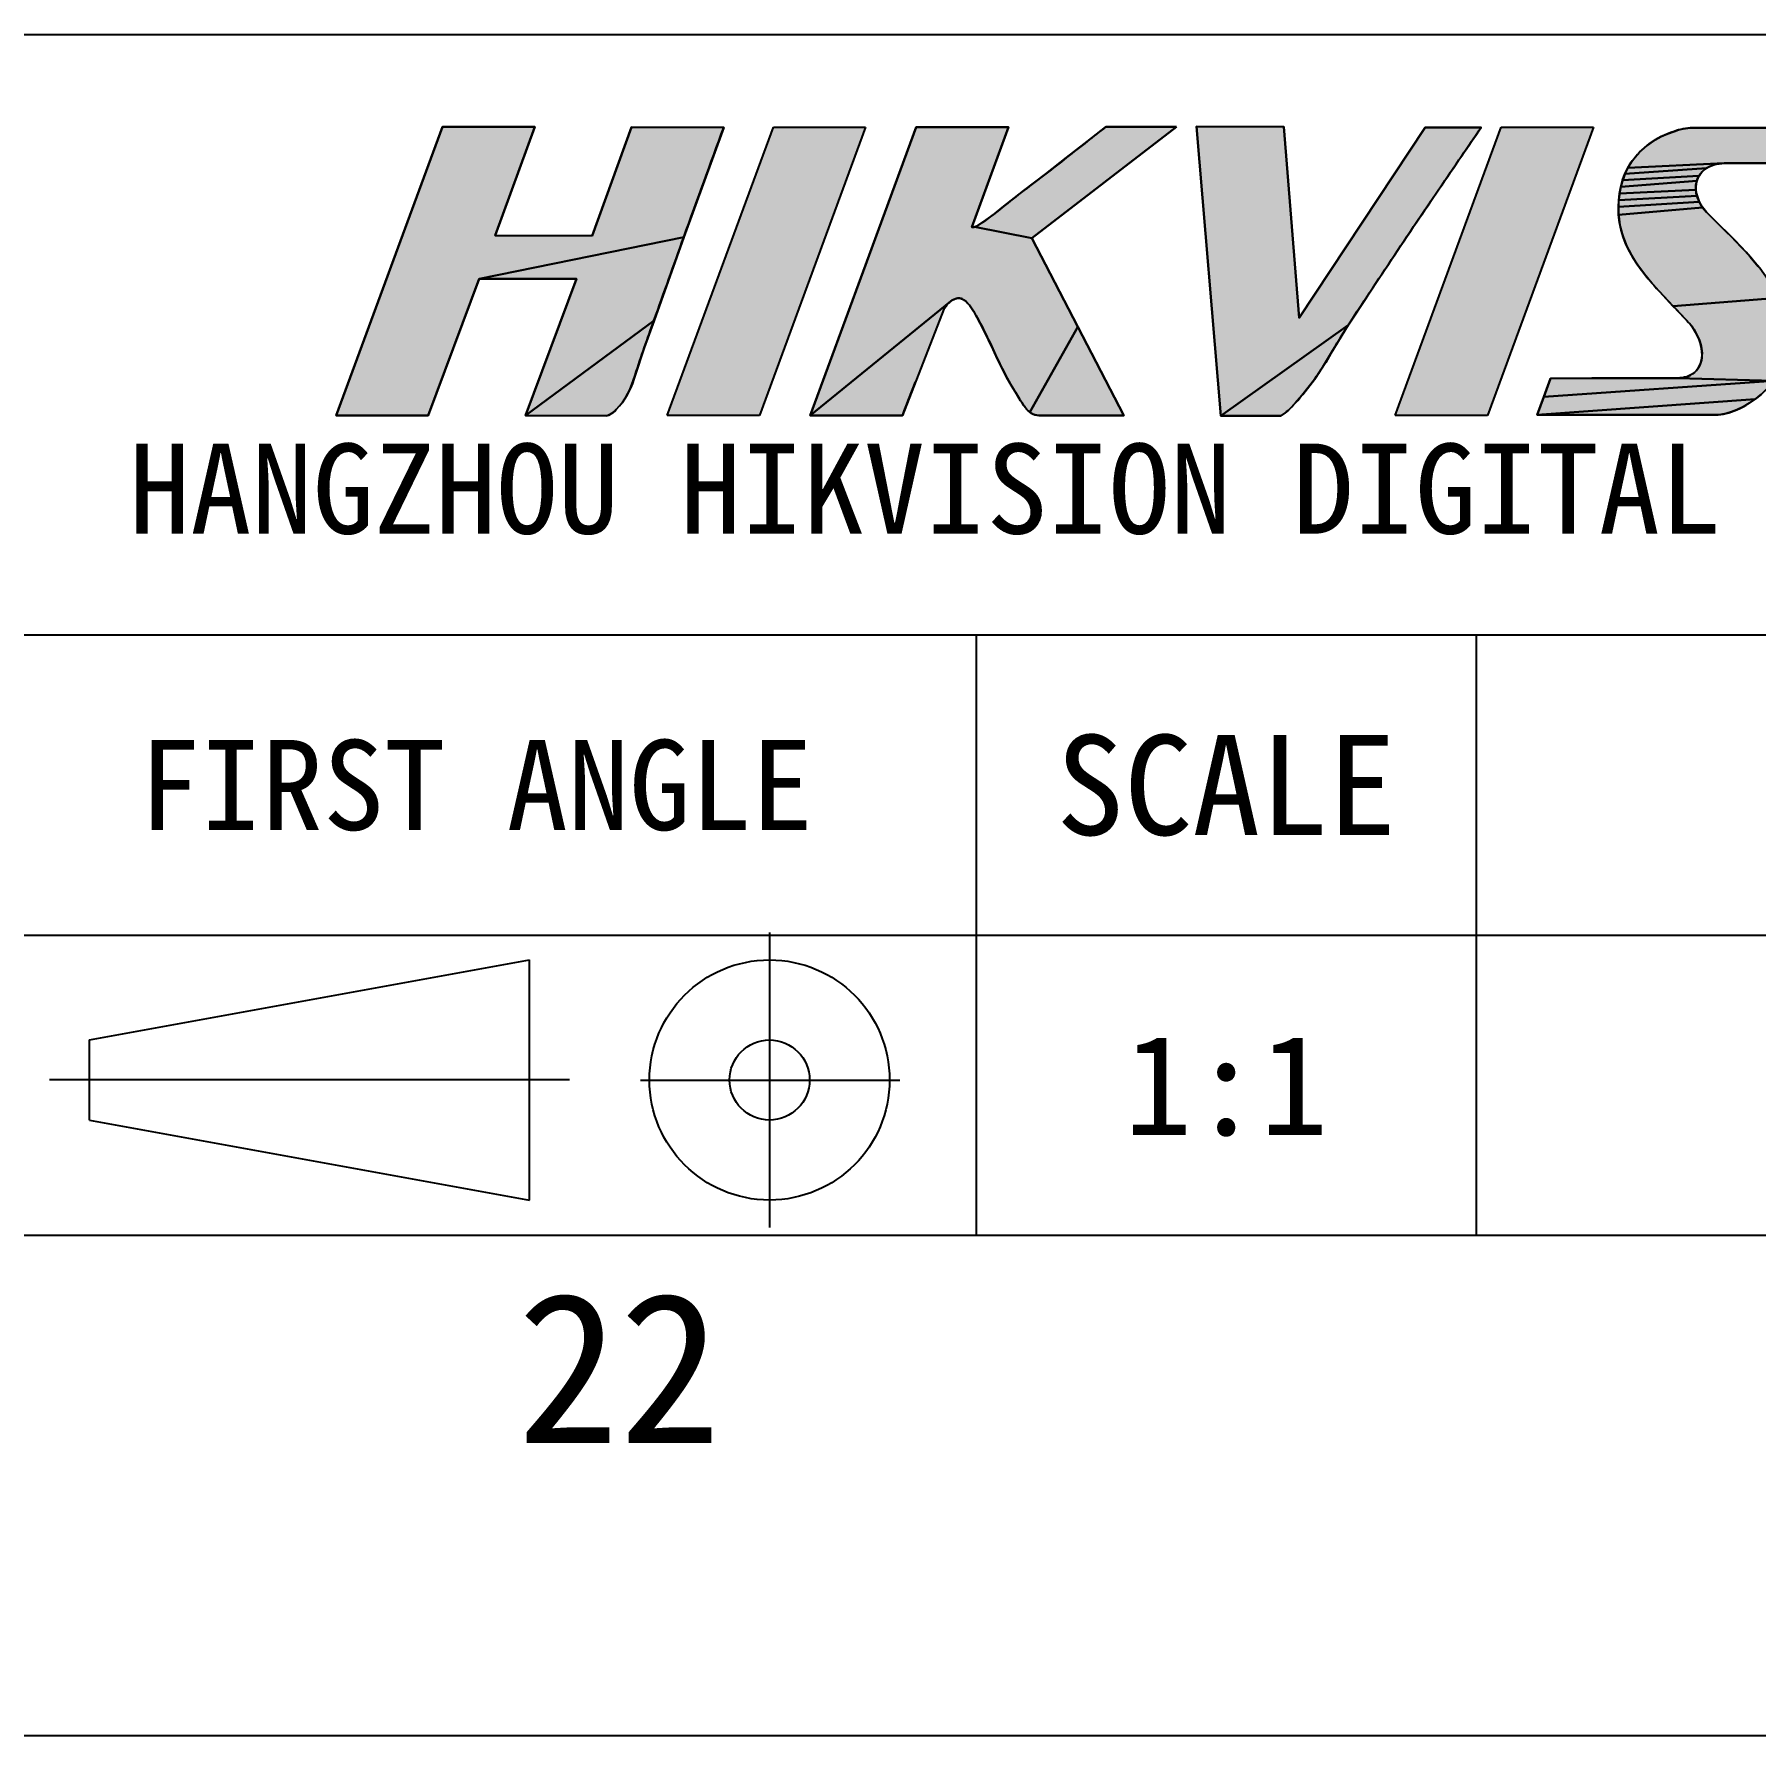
# Model space of a CAD drawing. Header units: millimetres. Extents: x 0 to 1189, y 0 to 841.
# Drawn here: x 1120.17 to 1154.59, y 0 to 34 of the extents above; entities that cross this region are included whole.
import ezdxf
from ezdxf.enums import TextEntityAlignment as Align

# ---------------------------------------------------------------- set-up
doc = ezdxf.new("R2010")
doc.units = ezdxf.units.MM
doc.header["$LTSCALE"] = 65.395
doc.linetypes.add('CENTER', pattern=[0.6, 0.375, -0.075, 0.075, -0.075])
doc.linetypes.add('PHANTOM', pattern=[0.8, 0.45, -0.05, 0.1, -0.05, 0.1, -0.05])
doc.layers.get('0').update_dxf_attribs({"linetype": 'CONTINUOUS'})
doc.layers.add('50_ALL_DETAILS', color=7, linetype='CONTINUOUS')
doc.layers.add('DEFAULT_1', color=7, linetype='CENTER')
doc.styles.get("Standard").update_dxf_attribs({"font": 'simfang.ttf'})
doc.styles.add('TEXTSTYLE_4', font='simfang.ttf')

# ---------------------------------------------------------------- blocks, each defined once
blk = doc.blocks.new('LOGO_BL0', base_point=(1148.77, 29.269))
for color, points in [(1, [(1131.323, 29.972), (1132.112, 32.146), (1133.954, 32.143), (1133.156, 29.949), (1129.061, 29.116), (1128.044, 26.385), (1126.202, 26.385), (1128.333, 32.152), (1130.176, 32.151), (1129.385, 29.981)]), (1, [(1138.929, 30.145), (1138.937, 30.145), (1138.946, 30.146), (1138.954, 30.147), (1138.962, 30.149), (1138.97, 30.152), (1140.117, 29.931), (1141.034, 28.158), (1140.072, 26.451), (1140.043, 26.476), (1140.016, 26.504), (1139.981, 26.546), (1139.949, 26.589), (1139.919, 26.634), (1139.89, 26.68), (1139.806, 26.818), (1139.721, 26.957), (1139.616, 27.138), (1139.519, 27.324), (1139.428, 27.513), (1139.339, 27.704), (1139.25, 27.894), (1139.14, 28.119), (1139.023, 28.341), (1138.974, 28.426), (1138.922, 28.508), (1138.864, 28.587), (1138.8, 28.66), (1138.783, 28.676), (1138.764, 28.691), (1138.743, 28.704), (1138.721, 28.714), (1138.699, 28.722), (1138.676, 28.727), (1138.655, 28.728), (1138.634, 28.727), (1138.613, 28.724), (1138.593, 28.719), (1138.573, 28.712), (1138.553, 28.703), (1138.522, 28.686), (1138.493, 28.666), (1135.682, 26.384), (1136.743, 29.265), (1137.804, 32.146), (1138.726, 32.146), (1139.649, 32.146), (1138.913, 30.147), (1138.921, 30.145)]), (1, [(1143.005, 32.152), (1141.561, 31.042), (1140.117, 29.931), (1138.97, 30.152), (1138.978, 30.154), (1138.986, 30.158), (1138.994, 30.161), (1139.007, 30.167), (1139.019, 30.173), (1139.031, 30.18), (1139.201, 30.292), (1139.364, 30.415), (1139.523, 30.543), (1139.957, 30.881), (1140.393, 31.215), (1140.808, 31.538), (1141.222, 31.862), (1141.591, 32.152), (1142.298, 32.152)]), (7, [(1146.804, 28.744), (1146.44, 28.187), (1143.896, 26.38), (1143.404, 32.162), (1145.152, 32.152), (1145.46, 28.337), (1147.976, 32.142), (1149.101, 32.142), (1148.711, 31.575), (1147.811, 30.252)]), (7, [(1153.231, 32.127), (1153.324, 32.132), (1156.532, 32.132), (1156.397, 31.779), (1156.263, 31.425), (1154.022, 31.425), (1153.96, 31.424), (1152.031, 31.333), (1152.1, 31.444), (1152.178, 31.549), (1152.266, 31.647), (1152.361, 31.736), (1152.464, 31.817), (1152.579, 31.893), (1152.7, 31.959), (1152.826, 32.016), (1152.956, 32.063), (1153.046, 32.091), (1153.138, 32.113)]), (7, [(1153.484, 31.216), (1153.453, 31.172), (1151.925, 31.085), (1151.972, 31.212), (1153.603, 31.325), (1153.56, 31.293), (1153.52, 31.257)]), (7, [(1153.657, 31.355), (1153.603, 31.325), (1151.972, 31.212), (1152.031, 31.333), (1153.96, 31.424), (1153.897, 31.419), (1153.835, 31.411), (1153.774, 31.398), (1153.714, 31.379)]), (7, [(1153.388, 30.957), (1153.39, 30.896), (1151.863, 30.821), (1151.889, 30.954), (1153.408, 31.076), (1153.394, 31.017)]), (7, [(1153.428, 31.125), (1153.408, 31.076), (1151.889, 30.954), (1151.925, 31.085), (1153.453, 31.172)]), (7, [(1153.434, 30.712), (1153.46, 30.654), (1151.842, 30.553), (1151.848, 30.687), (1153.414, 30.773)]), (7, [(1153.491, 30.597), (1153.525, 30.544), (1151.847, 30.397), (1151.842, 30.553), (1153.46, 30.654)]), (7, [(1153.399, 30.834), (1153.414, 30.773), (1151.848, 30.687), (1151.863, 30.821), (1153.39, 30.896)]), (7, [(1153.603, 30.449), (1153.779, 30.272), (1153.957, 30.096), (1154.135, 29.919), (1154.309, 29.739), (1154.478, 29.554), (1154.639, 29.364), (1154.789, 29.165), (1154.925, 28.957), (1155.045, 28.737), (1152.934, 28.572), (1152.664, 28.859), (1152.512, 29.03), (1152.366, 29.207), (1152.23, 29.391), (1152.145, 29.521), (1152.068, 29.655), (1152, 29.794), (1151.943, 29.938), (1151.898, 30.088), (1151.866, 30.241), (1151.847, 30.397), (1153.525, 30.544), (1153.563, 30.494)]), (1, [(1129.061, 29.116), (1133.156, 29.949), (1132.559, 28.282), (1129.99, 26.383), (1131.009, 29.114)]), (1, [(1138.355, 28.507), (1137.527, 26.384), (1136.605, 26.384), (1135.682, 26.384), (1138.493, 28.666), (1138.466, 28.644), (1138.44, 28.619), (1138.417, 28.593), (1138.394, 28.565), (1138.374, 28.536)]), (7, [(1155.112, 28.59), (1155.168, 28.439), (1155.211, 28.285), (1155.238, 28.127), (1155.247, 27.969), (1155.239, 27.829), (1155.218, 27.69), (1155.184, 27.552), (1155.138, 27.419), (1155.08, 27.29), (1155.017, 27.18), (1154.945, 27.075), (1153.029, 27.133), (1153.08, 27.135), (1153.132, 27.142), (1153.184, 27.153), (1153.234, 27.168), (1153.282, 27.189), (1153.326, 27.215), (1153.367, 27.246), (1153.404, 27.284), (1153.435, 27.327), (1153.462, 27.375), (1153.482, 27.425), (1153.498, 27.477), (1153.508, 27.531), (1153.514, 27.594), (1153.513, 27.658), (1153.506, 27.721), (1153.493, 27.784), (1153.476, 27.845), (1153.455, 27.905), (1153.417, 27.99), (1153.373, 28.07), (1153.323, 28.147), (1153.267, 28.22), (1153.206, 28.288), (1152.934, 28.572), (1155.045, 28.737)]), (1, [(1131.639, 26.385), (1131.601, 26.375), (1129.99, 26.383), (1132.559, 28.282), (1132.365, 27.739), (1132.183, 27.192), (1132.156, 27.109), (1132.126, 27.026), (1132.093, 26.945), (1132.056, 26.864), (1132.015, 26.786), (1131.97, 26.711), (1131.92, 26.638), (1131.865, 26.568), (1131.804, 26.502), (1131.774, 26.473), (1131.743, 26.446), (1131.71, 26.422), (1131.676, 26.401)]), (1, [(1140.072, 26.451), (1141.034, 28.158), (1141.952, 26.384), (1140.292, 26.384), (1140.252, 26.385), (1140.213, 26.39), (1140.174, 26.398), (1140.137, 26.411), (1140.103, 26.429)]), (7, [(1145.17, 26.433), (1145.091, 26.38), (1143.896, 26.38), (1146.44, 28.187), (1146.093, 27.62), (1145.989, 27.446), (1145.879, 27.274), (1145.763, 27.106), (1145.642, 26.943), (1145.513, 26.784), (1145.378, 26.63), (1145.312, 26.56), (1145.243, 26.493)]), (7, [(1154.687, 26.797), (1154.576, 26.709), (1150.217, 26.395), (1150.351, 26.759), (1154.945, 27.075), (1154.866, 26.976), (1154.779, 26.884)]), (7, [(1152.371, 27.131), (1153.029, 27.133), (1154.945, 27.075), (1150.351, 26.759), (1150.486, 27.122)]), (7, [(1153.891, 26.403), (1153.783, 26.395), (1150.217, 26.395), (1154.576, 26.709), (1154.459, 26.629), (1154.336, 26.558), (1154.208, 26.497), (1154.105, 26.456), (1153.999, 26.424)])]:
    blk.add_hatch(color=color).paths.add_polyline_path(points)
at = {"color": 1}
for p, q in [((1128.333, 32.152), (1126.202, 26.385)), ((1130.176, 32.151), (1128.333, 32.152)), ((1129.385, 29.981), (1130.176, 32.151)), ((1132.112, 32.146), (1131.323, 29.972)), ((1133.954, 32.143), (1132.112, 32.146)), ((1132.823, 26.384), (1134.945, 32.146)), ((1136.79, 32.146), (1134.668, 26.384)), ((1134.945, 32.146), (1136.79, 32.146)), ((1137.804, 32.146), (1136.743, 29.265)), ((1138.726, 32.146), (1137.804, 32.146)), ((1139.649, 32.146), (1138.726, 32.146)), ((1138.913, 30.147), (1139.649, 32.146)), ((1141.561, 31.042), (1143.005, 32.152)), ((1142.298, 32.152), (1141.591, 32.152)), ((1143.005, 32.152), (1142.298, 32.152)), ((1140.117, 29.931), (1141.561, 31.042)), ((1131.323, 29.972), (1129.385, 29.981)), ((1141.034, 28.158), (1140.117, 29.931)), ((1136.743, 29.265), (1135.682, 26.384)), ((1128.044, 26.385), (1129.061, 29.116)), ((1129.061, 29.116), (1131.009, 29.114)), ((1131.009, 29.114), (1129.99, 26.383)), ((1141.952, 26.384), (1141.034, 28.158)), ((1137.656, 26.716), (1137.789, 27.056)), ((1137.562, 26.475), (1137.603, 26.58)), ((1137.603, 26.58), (1137.656, 26.716)), ((1126.202, 26.385), (1128.044, 26.385)), ((1129.99, 26.383), (1131.601, 26.375)), ((1134.668, 26.384), (1132.823, 26.384)), ((1135.682, 26.384), (1136.605, 26.384)), ((1136.605, 26.384), (1137.527, 26.384)), ((1137.532, 26.398), (1137.547, 26.437)), ((1137.547, 26.437), (1137.562, 26.475)), ((1140.292, 26.384), (1141.952, 26.384))]:
    blk.add_line(p, q, dxfattribs=at)
at = {"color": 7}
for p, q in [((1143.404, 32.162), (1143.896, 26.38)), ((1145.152, 32.152), (1143.404, 32.162)), ((1145.46, 28.337), (1145.152, 32.152)), ((1147.976, 32.142), (1145.46, 28.337)), ((1147.379, 26.384), (1149.5, 32.146)), ((1149.101, 32.142), (1147.976, 32.142)), ((1151.346, 32.146), (1149.223, 26.384)), ((1149.5, 32.146), (1151.346, 32.146)), ((1156.532, 32.132), (1153.324, 32.132)), ((1154.022, 31.425), (1156.263, 31.425)), ((1138.355, 28.507), (1137.527, 26.384)), ((1150.486, 27.122), (1150.351, 26.759)), ((1150.351, 26.759), (1150.217, 26.395)), ((1143.896, 26.38), (1145.091, 26.38)), ((1149.223, 26.384), (1147.379, 26.384)), ((1150.217, 26.395), (1153.783, 26.395))]:
    blk.add_line(p, q, dxfattribs=at)
at = {"color": 1}
for points in [[(1131.323, 29.972), (1132.112, 32.146), (1133.954, 32.143), (1133.156, 29.949), (1129.061, 29.116), (1128.044, 26.385), (1126.202, 26.385), (1128.333, 32.152), (1130.176, 32.151), (1129.385, 29.981), (1131.323, 29.972)], [(1138.929, 30.145), (1138.937, 30.145), (1138.946, 30.146), (1138.954, 30.147), (1138.962, 30.149), (1138.97, 30.152), (1140.117, 29.931), (1141.034, 28.158), (1140.072, 26.451), (1140.043, 26.476), (1140.016, 26.504), (1139.981, 26.546), (1139.949, 26.589), (1139.919, 26.634), (1139.89, 26.68), (1139.806, 26.818), (1139.721, 26.957), (1139.616, 27.138), (1139.519, 27.324), (1139.428, 27.513), (1139.339, 27.704), (1139.25, 27.894), (1139.14, 28.119), (1139.023, 28.341), (1138.974, 28.426), (1138.922, 28.508), (1138.864, 28.587), (1138.8, 28.66), (1138.783, 28.676), (1138.764, 28.691), (1138.743, 28.704), (1138.721, 28.714), (1138.699, 28.722), (1138.676, 28.727), (1138.655, 28.728), (1138.634, 28.727), (1138.613, 28.724), (1138.593, 28.719), (1138.573, 28.712), (1138.553, 28.703), (1138.522, 28.686), (1138.493, 28.666), (1135.682, 26.384), (1136.743, 29.265), (1137.804, 32.146), (1138.726, 32.146), (1139.649, 32.146), (1138.913, 30.147), (1138.921, 30.145), (1138.929, 30.145)], [(1143.005, 32.152), (1141.561, 31.042), (1140.117, 29.931), (1138.97, 30.152), (1138.978, 30.154), (1138.986, 30.158), (1138.994, 30.161), (1139.007, 30.167), (1139.019, 30.173), (1139.031, 30.18), (1139.201, 30.292), (1139.364, 30.415), (1139.523, 30.543), (1139.957, 30.881), (1140.393, 31.215), (1140.808, 31.538), (1141.222, 31.862), (1141.591, 32.152), (1142.298, 32.152), (1143.005, 32.152)], [(1129.061, 29.116), (1133.156, 29.949), (1132.559, 28.282), (1129.99, 26.383), (1131.009, 29.114), (1129.061, 29.116)], [(1138.355, 28.507), (1137.527, 26.384), (1136.605, 26.384), (1135.682, 26.384), (1138.493, 28.666), (1138.466, 28.644), (1138.44, 28.619), (1138.417, 28.593), (1138.394, 28.565), (1138.374, 28.536), (1138.355, 28.507)], [(1131.639, 26.385), (1131.601, 26.375), (1129.99, 26.383), (1132.559, 28.282), (1132.365, 27.739), (1132.183, 27.192), (1132.156, 27.109), (1132.126, 27.026), (1132.093, 26.945), (1132.056, 26.864), (1132.015, 26.786), (1131.97, 26.711), (1131.92, 26.638), (1131.865, 26.568), (1131.804, 26.502), (1131.774, 26.473), (1131.743, 26.446), (1131.71, 26.422), (1131.676, 26.401), (1131.639, 26.385)], [(1140.072, 26.451), (1141.034, 28.158), (1141.952, 26.384), (1140.292, 26.384), (1140.252, 26.385), (1140.213, 26.39), (1140.174, 26.398), (1140.137, 26.411), (1140.103, 26.429), (1140.072, 26.451)]]:
    blk.add_lwpolyline(points, dxfattribs=at)
at = {"color": 7}
for points in [[(1146.804, 28.744), (1146.44, 28.187), (1143.896, 26.38), (1143.404, 32.162), (1145.152, 32.152), (1145.46, 28.337), (1147.976, 32.142), (1149.101, 32.142), (1148.711, 31.575), (1147.811, 30.252), (1146.804, 28.744)], [(1153.231, 32.127), (1153.324, 32.132), (1156.532, 32.132), (1156.397, 31.779), (1156.263, 31.425), (1154.022, 31.425), (1153.96, 31.424), (1152.031, 31.333), (1152.1, 31.444), (1152.178, 31.549), (1152.266, 31.647), (1152.361, 31.736), (1152.464, 31.817), (1152.579, 31.893), (1152.7, 31.959), (1152.826, 32.016), (1152.956, 32.063), (1153.046, 32.091), (1153.138, 32.113), (1153.231, 32.127)], [(1153.484, 31.216), (1153.453, 31.172), (1151.925, 31.085), (1151.972, 31.212), (1153.603, 31.325), (1153.56, 31.293), (1153.52, 31.257), (1153.484, 31.216)], [(1153.657, 31.355), (1153.603, 31.325), (1151.972, 31.212), (1152.031, 31.333), (1153.96, 31.424), (1153.897, 31.419), (1153.835, 31.411), (1153.774, 31.398), (1153.714, 31.379), (1153.657, 31.355)], [(1153.388, 30.957), (1153.39, 30.896), (1151.863, 30.821), (1151.889, 30.954), (1153.408, 31.076), (1153.394, 31.017), (1153.388, 30.957)], [(1153.428, 31.125), (1153.408, 31.076), (1151.889, 30.954), (1151.925, 31.085), (1153.453, 31.172), (1153.428, 31.125)], [(1153.434, 30.712), (1153.46, 30.654), (1151.842, 30.553), (1151.848, 30.687), (1153.414, 30.773), (1153.434, 30.712)], [(1153.491, 30.597), (1153.525, 30.544), (1151.847, 30.397), (1151.842, 30.553), (1153.46, 30.654), (1153.491, 30.597)], [(1153.399, 30.834), (1153.414, 30.773), (1151.848, 30.687), (1151.863, 30.821), (1153.39, 30.896), (1153.399, 30.834)], [(1153.603, 30.449), (1153.779, 30.272), (1153.957, 30.096), (1154.135, 29.919), (1154.309, 29.739), (1154.478, 29.554), (1154.639, 29.364)], [(1155.045, 28.737), (1152.934, 28.572), (1152.664, 28.859), (1152.512, 29.03), (1152.366, 29.207), (1152.23, 29.391), (1152.145, 29.521), (1152.068, 29.655), (1152, 29.794), (1151.943, 29.938), (1151.898, 30.088), (1151.866, 30.241), (1151.847, 30.397), (1153.525, 30.544), (1153.563, 30.494), (1153.603, 30.449)], [(1154.945, 27.075), (1153.029, 27.133), (1153.08, 27.135), (1153.132, 27.142), (1153.184, 27.153), (1153.234, 27.168), (1153.282, 27.189), (1153.326, 27.215), (1153.367, 27.246), (1153.404, 27.284), (1153.435, 27.327), (1153.462, 27.375), (1153.482, 27.425), (1153.498, 27.477), (1153.508, 27.531), (1153.514, 27.594), (1153.513, 27.658), (1153.506, 27.721), (1153.493, 27.784), (1153.476, 27.845), (1153.455, 27.905), (1153.417, 27.99), (1153.373, 28.07), (1153.323, 28.147), (1153.267, 28.22), (1153.206, 28.288), (1152.934, 28.572), (1155.045, 28.737)], [(1145.17, 26.433), (1145.091, 26.38), (1143.896, 26.38), (1146.44, 28.187), (1146.093, 27.62), (1145.989, 27.446), (1145.879, 27.274), (1145.763, 27.106), (1145.642, 26.943), (1145.513, 26.784), (1145.378, 26.63), (1145.312, 26.56), (1145.243, 26.493), (1145.17, 26.433)], [(1154.687, 26.797), (1154.576, 26.709), (1150.217, 26.395), (1150.351, 26.759), (1154.945, 27.075), (1154.866, 26.976), (1154.779, 26.884), (1154.687, 26.797)], [(1152.371, 27.131), (1153.029, 27.133), (1154.945, 27.075), (1150.351, 26.759), (1150.486, 27.122), (1152.371, 27.131)], [(1153.891, 26.403), (1153.783, 26.395), (1150.217, 26.395), (1154.576, 26.709), (1154.459, 26.629), (1154.336, 26.558), (1154.208, 26.497), (1154.105, 26.456), (1153.999, 26.424), (1153.891, 26.403)]]:
    blk.add_lwpolyline(points, dxfattribs=at)
at = {"color": 1}
for points, knots in [([(1132.183, 27.192), (1132.298, 27.559), (1132.629, 28.476), (1133.217, 30.127), (1133.686, 31.412), (1133.954, 32.143)], [0, 0, 0, 0, 0.219321, 0.556058, 1, 1, 1, 1]), ([(1141.591, 32.152), (1141.468, 32.056), (1141.069, 31.743), (1140.383, 31.201), (1139.647, 30.651), (1139.207, 30.284), (1139.031, 30.18)], [0, 0, 0, 0, 0.145255, 0.470672, 0.810738, 1, 1, 1, 1]), ([(1139.031, 30.18), (1139.019, 30.173), (1138.983, 30.154), (1138.94, 30.141), (1138.913, 30.147)], [0, 0, 0, 0, 0.336814, 1, 1, 1, 1]), ([(1138.355, 28.507), (1138.404, 28.586), (1138.496, 28.696), (1138.683, 28.745), (1138.767, 28.693), (1138.8, 28.66)], [0, 0, 0, 0, 0.511805, 0.74117, 1, 1, 1, 1]), ([(1138.8, 28.66), (1138.891, 28.567), (1139.048, 28.31), (1139.332, 27.732), (1139.538, 27.255), (1139.721, 26.957)], [0, 0, 0, 0, 0.200546, 0.459098, 1, 1, 1, 1]), ([(1131.601, 26.375), (1131.679, 26.39), (1131.963, 26.619), (1132.105, 26.942), (1132.183, 27.192)], [0, 0, 0, 0, 0.233279, 1, 1, 1, 1]), ([(1139.721, 26.957), (1139.778, 26.865), (1139.871, 26.71), (1139.994, 26.515), (1140.132, 26.396), (1140.24, 26.384), (1140.292, 26.384)], [0, 0, 0, 0, 0.381358, 0.635744, 0.815034, 1, 1, 1, 1])]:
    blk.add_open_spline(points, degree=3, knots=knots, dxfattribs=at)
at = {"color": 7}
for points, knots in [([(1146.093, 27.62), (1146.315, 28.004), (1146.892, 28.879), (1147.769, 30.195), (1148.539, 31.324), (1148.971, 31.954), (1149.101, 32.142)], [0, 0, 0, 0, 0.244776, 0.578663, 0.873243, 1, 1, 1, 1]), ([(1153.324, 32.132), (1153.199, 32.132), (1152.894, 32.06), (1152.416, 31.83), (1151.949, 31.319), (1151.844, 30.82), (1151.842, 30.553)], [0, 0, 0, 0, 0.157818, 0.389305, 0.66219, 1, 1, 1, 1]), ([(1153.603, 30.449), (1153.45, 30.606), (1153.289, 30.991), (1153.613, 31.388), (1153.878, 31.425), (1154.022, 31.425)], [0, 0, 0, 0, 0.467819, 0.6931, 1, 1, 1, 1]), ([(1151.842, 30.553), (1151.84, 30.345), (1151.908, 29.926), (1152.226, 29.359), (1152.681, 28.829), (1153.025, 28.478), (1153.206, 28.288)], [0, 0, 0, 0, 0.229422, 0.457028, 0.71011, 1, 1, 1, 1]), ([(1155.247, 27.969), (1155.249, 28.234), (1154.92, 29.238), (1154.124, 29.915), (1153.603, 30.449)], [0, 0, 0, 0, 0.261963, 1, 1, 1, 1]), ([(1153.206, 28.288), (1153.312, 28.178), (1153.47, 27.941), (1153.549, 27.551), (1153.394, 27.197), (1153.147, 27.133), (1153.029, 27.133)], [0, 0, 0, 0, 0.30252, 0.553239, 0.763852, 1, 1, 1, 1]), ([(1153.783, 26.395), (1153.928, 26.395), (1154.258, 26.494), (1154.723, 26.786), (1155.135, 27.286), (1155.244, 27.736), (1155.247, 27.969)], [0, 0, 0, 0, 0.187428, 0.429926, 0.700262, 1, 1, 1, 1]), ([(1145.091, 26.38), (1145.2, 26.444), (1145.584, 26.828), (1145.889, 27.268), (1146.093, 27.62)], [0, 0, 0, 0, 0.237358, 1, 1, 1, 1]), ([(1153.029, 27.133), (1152.809, 27.133), (1151.962, 27.13), (1151.114, 27.126), (1150.486, 27.122)], [0, 0, 0, 0, 0.258695, 1, 1, 1, 1])]:
    blk.add_open_spline(points, degree=3, knots=knots, dxfattribs=at)
at = {"color": 1}
blk.add_solid([(1132.823, 26.384), (1134.945, 32.146), (1134.668, 26.384), (1136.79, 32.146)], dxfattribs=at)
at = {"color": 7}
blk.add_solid([(1147.379, 26.384), (1149.5, 32.146), (1149.223, 26.384), (1151.346, 32.146)], dxfattribs=at)
blk = doc.blocks.new('LOGO_BL1', base_point=(1148.77, 29.269))
for color, points in [(1, [(1131.323, 29.972), (1132.112, 32.146), (1133.954, 32.143), (1133.156, 29.949), (1129.061, 29.116), (1128.044, 26.385), (1126.202, 26.385), (1128.333, 32.152), (1130.176, 32.151), (1129.385, 29.981)]), (1, [(1138.929, 30.145), (1138.937, 30.145), (1138.946, 30.146), (1138.954, 30.147), (1138.962, 30.149), (1138.97, 30.152), (1140.117, 29.931), (1141.034, 28.158), (1140.072, 26.451), (1140.043, 26.476), (1140.016, 26.504), (1139.981, 26.546), (1139.949, 26.589), (1139.919, 26.634), (1139.89, 26.68), (1139.806, 26.818), (1139.721, 26.957), (1139.616, 27.138), (1139.519, 27.324), (1139.428, 27.513), (1139.339, 27.704), (1139.25, 27.894), (1139.14, 28.119), (1139.023, 28.341), (1138.974, 28.426), (1138.922, 28.508), (1138.864, 28.587), (1138.8, 28.66), (1138.783, 28.676), (1138.764, 28.691), (1138.743, 28.704), (1138.721, 28.714), (1138.699, 28.722), (1138.676, 28.727), (1138.655, 28.728), (1138.634, 28.727), (1138.613, 28.724), (1138.593, 28.719), (1138.573, 28.712), (1138.553, 28.703), (1138.522, 28.686), (1138.493, 28.666), (1135.682, 26.384), (1136.743, 29.265), (1137.804, 32.146), (1138.726, 32.146), (1139.649, 32.146), (1138.913, 30.147), (1138.921, 30.145)]), (1, [(1143.005, 32.152), (1141.561, 31.042), (1140.117, 29.931), (1138.97, 30.152), (1138.978, 30.154), (1138.986, 30.158), (1138.994, 30.161), (1139.007, 30.167), (1139.019, 30.173), (1139.031, 30.18), (1139.201, 30.292), (1139.364, 30.415), (1139.523, 30.543), (1139.957, 30.881), (1140.393, 31.215), (1140.808, 31.538), (1141.222, 31.862), (1141.591, 32.152), (1142.298, 32.152)]), (7, [(1146.804, 28.744), (1146.44, 28.187), (1143.896, 26.38), (1143.404, 32.162), (1145.152, 32.152), (1145.46, 28.337), (1147.976, 32.142), (1149.101, 32.142), (1148.711, 31.575), (1147.811, 30.252)]), (7, [(1153.231, 32.127), (1153.324, 32.132), (1156.532, 32.132), (1156.397, 31.779), (1156.263, 31.425), (1154.022, 31.425), (1153.96, 31.424), (1152.031, 31.333), (1152.1, 31.444), (1152.178, 31.549), (1152.266, 31.647), (1152.361, 31.736), (1152.464, 31.817), (1152.579, 31.893), (1152.7, 31.959), (1152.826, 32.016), (1152.956, 32.063), (1153.046, 32.091), (1153.138, 32.113)]), (7, [(1153.484, 31.216), (1153.453, 31.172), (1151.925, 31.085), (1151.972, 31.212), (1153.603, 31.325), (1153.56, 31.293), (1153.52, 31.257)]), (7, [(1153.657, 31.355), (1153.603, 31.325), (1151.972, 31.212), (1152.031, 31.333), (1153.96, 31.424), (1153.897, 31.419), (1153.835, 31.411), (1153.774, 31.398), (1153.714, 31.379)]), (7, [(1153.388, 30.957), (1153.39, 30.896), (1151.863, 30.821), (1151.889, 30.954), (1153.408, 31.076), (1153.394, 31.017)]), (7, [(1153.428, 31.125), (1153.408, 31.076), (1151.889, 30.954), (1151.925, 31.085), (1153.453, 31.172)]), (7, [(1153.434, 30.712), (1153.46, 30.654), (1151.842, 30.553), (1151.848, 30.687), (1153.414, 30.773)]), (7, [(1153.491, 30.597), (1153.525, 30.544), (1151.847, 30.397), (1151.842, 30.553), (1153.46, 30.654)]), (7, [(1153.399, 30.834), (1153.414, 30.773), (1151.848, 30.687), (1151.863, 30.821), (1153.39, 30.896)]), (7, [(1153.603, 30.449), (1153.779, 30.272), (1153.957, 30.096), (1154.135, 29.919), (1154.309, 29.739), (1154.478, 29.554), (1154.639, 29.364), (1154.789, 29.165), (1154.925, 28.957), (1155.045, 28.737), (1152.934, 28.572), (1152.664, 28.859), (1152.512, 29.03), (1152.366, 29.207), (1152.23, 29.391), (1152.145, 29.521), (1152.068, 29.655), (1152, 29.794), (1151.943, 29.938), (1151.898, 30.088), (1151.866, 30.241), (1151.847, 30.397), (1153.525, 30.544), (1153.563, 30.494)]), (1, [(1129.061, 29.116), (1133.156, 29.949), (1132.559, 28.282), (1129.99, 26.383), (1131.009, 29.114)]), (1, [(1138.355, 28.507), (1137.527, 26.384), (1136.605, 26.384), (1135.682, 26.384), (1138.493, 28.666), (1138.466, 28.644), (1138.44, 28.619), (1138.417, 28.593), (1138.394, 28.565), (1138.374, 28.536)]), (7, [(1155.112, 28.59), (1155.168, 28.439), (1155.211, 28.285), (1155.238, 28.127), (1155.247, 27.969), (1155.239, 27.829), (1155.218, 27.69), (1155.184, 27.552), (1155.138, 27.419), (1155.08, 27.29), (1155.017, 27.18), (1154.945, 27.075), (1153.029, 27.133), (1153.08, 27.135), (1153.132, 27.142), (1153.184, 27.153), (1153.234, 27.168), (1153.282, 27.189), (1153.326, 27.215), (1153.367, 27.246), (1153.404, 27.284), (1153.435, 27.327), (1153.462, 27.375), (1153.482, 27.425), (1153.498, 27.477), (1153.508, 27.531), (1153.514, 27.594), (1153.513, 27.658), (1153.506, 27.721), (1153.493, 27.784), (1153.476, 27.845), (1153.455, 27.905), (1153.417, 27.99), (1153.373, 28.07), (1153.323, 28.147), (1153.267, 28.22), (1153.206, 28.288), (1152.934, 28.572), (1155.045, 28.737)]), (1, [(1131.639, 26.385), (1131.601, 26.375), (1129.99, 26.383), (1132.559, 28.282), (1132.365, 27.739), (1132.183, 27.192), (1132.156, 27.109), (1132.126, 27.026), (1132.093, 26.945), (1132.056, 26.864), (1132.015, 26.786), (1131.97, 26.711), (1131.92, 26.638), (1131.865, 26.568), (1131.804, 26.502), (1131.774, 26.473), (1131.743, 26.446), (1131.71, 26.422), (1131.676, 26.401)]), (1, [(1140.072, 26.451), (1141.034, 28.158), (1141.952, 26.384), (1140.292, 26.384), (1140.252, 26.385), (1140.213, 26.39), (1140.174, 26.398), (1140.137, 26.411), (1140.103, 26.429)]), (7, [(1145.17, 26.433), (1145.091, 26.38), (1143.896, 26.38), (1146.44, 28.187), (1146.093, 27.62), (1145.989, 27.446), (1145.879, 27.274), (1145.763, 27.106), (1145.642, 26.943), (1145.513, 26.784), (1145.378, 26.63), (1145.312, 26.56), (1145.243, 26.493)]), (7, [(1154.687, 26.797), (1154.576, 26.709), (1150.217, 26.395), (1150.351, 26.759), (1154.945, 27.075), (1154.866, 26.976), (1154.779, 26.884)]), (7, [(1152.371, 27.131), (1153.029, 27.133), (1154.945, 27.075), (1150.351, 26.759), (1150.486, 27.122)]), (7, [(1153.891, 26.403), (1153.783, 26.395), (1150.217, 26.395), (1154.576, 26.709), (1154.459, 26.629), (1154.336, 26.558), (1154.208, 26.497), (1154.105, 26.456), (1153.999, 26.424)])]:
    blk.add_hatch(color=color).paths.add_polyline_path(points)
at = {"color": 1}
for p, q in [((1128.333, 32.152), (1126.202, 26.385)), ((1130.176, 32.151), (1128.333, 32.152)), ((1129.385, 29.981), (1130.176, 32.151)), ((1132.112, 32.146), (1131.323, 29.972)), ((1133.954, 32.143), (1132.112, 32.146)), ((1132.823, 26.384), (1134.945, 32.146)), ((1136.79, 32.146), (1134.668, 26.384)), ((1134.945, 32.146), (1136.79, 32.146)), ((1137.804, 32.146), (1136.743, 29.265)), ((1138.726, 32.146), (1137.804, 32.146)), ((1139.649, 32.146), (1138.726, 32.146)), ((1138.913, 30.147), (1139.649, 32.146)), ((1141.561, 31.042), (1143.005, 32.152)), ((1142.298, 32.152), (1141.591, 32.152)), ((1143.005, 32.152), (1142.298, 32.152)), ((1140.117, 29.931), (1141.561, 31.042)), ((1131.323, 29.972), (1129.385, 29.981)), ((1141.034, 28.158), (1140.117, 29.931)), ((1136.743, 29.265), (1135.682, 26.384)), ((1128.044, 26.385), (1129.061, 29.116)), ((1129.061, 29.116), (1131.009, 29.114)), ((1131.009, 29.114), (1129.99, 26.383)), ((1141.952, 26.384), (1141.034, 28.158)), ((1137.656, 26.716), (1137.789, 27.056)), ((1137.562, 26.475), (1137.603, 26.58)), ((1137.603, 26.58), (1137.656, 26.716)), ((1126.202, 26.385), (1128.044, 26.385)), ((1129.99, 26.383), (1131.601, 26.375)), ((1134.668, 26.384), (1132.823, 26.384)), ((1135.682, 26.384), (1136.605, 26.384)), ((1136.605, 26.384), (1137.527, 26.384)), ((1137.532, 26.398), (1137.547, 26.437)), ((1137.547, 26.437), (1137.562, 26.475)), ((1140.292, 26.384), (1141.952, 26.384))]:
    blk.add_line(p, q, dxfattribs=at)
at = {"color": 7}
for p, q in [((1143.404, 32.162), (1143.896, 26.38)), ((1145.152, 32.152), (1143.404, 32.162)), ((1145.46, 28.337), (1145.152, 32.152)), ((1147.976, 32.142), (1145.46, 28.337)), ((1147.379, 26.384), (1149.5, 32.146)), ((1149.101, 32.142), (1147.976, 32.142)), ((1151.346, 32.146), (1149.223, 26.384)), ((1149.5, 32.146), (1151.346, 32.146)), ((1156.532, 32.132), (1153.324, 32.132)), ((1154.022, 31.425), (1156.263, 31.425)), ((1138.355, 28.507), (1137.527, 26.384)), ((1150.486, 27.122), (1150.351, 26.759)), ((1150.351, 26.759), (1150.217, 26.395)), ((1143.896, 26.38), (1145.091, 26.38)), ((1149.223, 26.384), (1147.379, 26.384)), ((1150.217, 26.395), (1153.783, 26.395))]:
    blk.add_line(p, q, dxfattribs=at)
at = {"color": 1}
for points in [[(1131.323, 29.972), (1132.112, 32.146), (1133.954, 32.143), (1133.156, 29.949), (1129.061, 29.116), (1128.044, 26.385), (1126.202, 26.385), (1128.333, 32.152), (1130.176, 32.151), (1129.385, 29.981), (1131.323, 29.972)], [(1138.929, 30.145), (1138.937, 30.145), (1138.946, 30.146), (1138.954, 30.147), (1138.962, 30.149), (1138.97, 30.152), (1140.117, 29.931), (1141.034, 28.158), (1140.072, 26.451), (1140.043, 26.476), (1140.016, 26.504), (1139.981, 26.546), (1139.949, 26.589), (1139.919, 26.634), (1139.89, 26.68), (1139.806, 26.818), (1139.721, 26.957), (1139.616, 27.138), (1139.519, 27.324), (1139.428, 27.513), (1139.339, 27.704), (1139.25, 27.894), (1139.14, 28.119), (1139.023, 28.341), (1138.974, 28.426), (1138.922, 28.508), (1138.864, 28.587), (1138.8, 28.66), (1138.783, 28.676), (1138.764, 28.691), (1138.743, 28.704), (1138.721, 28.714), (1138.699, 28.722), (1138.676, 28.727), (1138.655, 28.728), (1138.634, 28.727), (1138.613, 28.724), (1138.593, 28.719), (1138.573, 28.712), (1138.553, 28.703), (1138.522, 28.686), (1138.493, 28.666), (1135.682, 26.384), (1136.743, 29.265), (1137.804, 32.146), (1138.726, 32.146), (1139.649, 32.146), (1138.913, 30.147), (1138.921, 30.145), (1138.929, 30.145)], [(1143.005, 32.152), (1141.561, 31.042), (1140.117, 29.931), (1138.97, 30.152), (1138.978, 30.154), (1138.986, 30.158), (1138.994, 30.161), (1139.007, 30.167), (1139.019, 30.173), (1139.031, 30.18), (1139.201, 30.292), (1139.364, 30.415), (1139.523, 30.543), (1139.957, 30.881), (1140.393, 31.215), (1140.808, 31.538), (1141.222, 31.862), (1141.591, 32.152), (1142.298, 32.152), (1143.005, 32.152)], [(1129.061, 29.116), (1133.156, 29.949), (1132.559, 28.282), (1129.99, 26.383), (1131.009, 29.114), (1129.061, 29.116)], [(1138.355, 28.507), (1137.527, 26.384), (1136.605, 26.384), (1135.682, 26.384), (1138.493, 28.666), (1138.466, 28.644), (1138.44, 28.619), (1138.417, 28.593), (1138.394, 28.565), (1138.374, 28.536), (1138.355, 28.507)], [(1131.639, 26.385), (1131.601, 26.375), (1129.99, 26.383), (1132.559, 28.282), (1132.365, 27.739), (1132.183, 27.192), (1132.156, 27.109), (1132.126, 27.026), (1132.093, 26.945), (1132.056, 26.864), (1132.015, 26.786), (1131.97, 26.711), (1131.92, 26.638), (1131.865, 26.568), (1131.804, 26.502), (1131.774, 26.473), (1131.743, 26.446), (1131.71, 26.422), (1131.676, 26.401), (1131.639, 26.385)], [(1140.072, 26.451), (1141.034, 28.158), (1141.952, 26.384), (1140.292, 26.384), (1140.252, 26.385), (1140.213, 26.39), (1140.174, 26.398), (1140.137, 26.411), (1140.103, 26.429), (1140.072, 26.451)]]:
    blk.add_lwpolyline(points, dxfattribs=at)
at = {"color": 7}
for points in [[(1146.804, 28.744), (1146.44, 28.187), (1143.896, 26.38), (1143.404, 32.162), (1145.152, 32.152), (1145.46, 28.337), (1147.976, 32.142), (1149.101, 32.142), (1148.711, 31.575), (1147.811, 30.252), (1146.804, 28.744)], [(1153.231, 32.127), (1153.324, 32.132), (1156.532, 32.132), (1156.397, 31.779), (1156.263, 31.425), (1154.022, 31.425), (1153.96, 31.424), (1152.031, 31.333), (1152.1, 31.444), (1152.178, 31.549), (1152.266, 31.647), (1152.361, 31.736), (1152.464, 31.817), (1152.579, 31.893), (1152.7, 31.959), (1152.826, 32.016), (1152.956, 32.063), (1153.046, 32.091), (1153.138, 32.113), (1153.231, 32.127)], [(1153.484, 31.216), (1153.453, 31.172), (1151.925, 31.085), (1151.972, 31.212), (1153.603, 31.325), (1153.56, 31.293), (1153.52, 31.257), (1153.484, 31.216)], [(1153.657, 31.355), (1153.603, 31.325), (1151.972, 31.212), (1152.031, 31.333), (1153.96, 31.424), (1153.897, 31.419), (1153.835, 31.411), (1153.774, 31.398), (1153.714, 31.379), (1153.657, 31.355)], [(1153.388, 30.957), (1153.39, 30.896), (1151.863, 30.821), (1151.889, 30.954), (1153.408, 31.076), (1153.394, 31.017), (1153.388, 30.957)], [(1153.428, 31.125), (1153.408, 31.076), (1151.889, 30.954), (1151.925, 31.085), (1153.453, 31.172), (1153.428, 31.125)], [(1153.434, 30.712), (1153.46, 30.654), (1151.842, 30.553), (1151.848, 30.687), (1153.414, 30.773), (1153.434, 30.712)], [(1153.491, 30.597), (1153.525, 30.544), (1151.847, 30.397), (1151.842, 30.553), (1153.46, 30.654), (1153.491, 30.597)], [(1153.399, 30.834), (1153.414, 30.773), (1151.848, 30.687), (1151.863, 30.821), (1153.39, 30.896), (1153.399, 30.834)], [(1153.603, 30.449), (1153.779, 30.272), (1153.957, 30.096), (1154.135, 29.919), (1154.309, 29.739), (1154.478, 29.554), (1154.639, 29.364)], [(1155.045, 28.737), (1152.934, 28.572), (1152.664, 28.859), (1152.512, 29.03), (1152.366, 29.207), (1152.23, 29.391), (1152.145, 29.521), (1152.068, 29.655), (1152, 29.794), (1151.943, 29.938), (1151.898, 30.088), (1151.866, 30.241), (1151.847, 30.397), (1153.525, 30.544), (1153.563, 30.494), (1153.603, 30.449)], [(1154.945, 27.075), (1153.029, 27.133), (1153.08, 27.135), (1153.132, 27.142), (1153.184, 27.153), (1153.234, 27.168), (1153.282, 27.189), (1153.326, 27.215), (1153.367, 27.246), (1153.404, 27.284), (1153.435, 27.327), (1153.462, 27.375), (1153.482, 27.425), (1153.498, 27.477), (1153.508, 27.531), (1153.514, 27.594), (1153.513, 27.658), (1153.506, 27.721), (1153.493, 27.784), (1153.476, 27.845), (1153.455, 27.905), (1153.417, 27.99), (1153.373, 28.07), (1153.323, 28.147), (1153.267, 28.22), (1153.206, 28.288), (1152.934, 28.572), (1155.045, 28.737)], [(1145.17, 26.433), (1145.091, 26.38), (1143.896, 26.38), (1146.44, 28.187), (1146.093, 27.62), (1145.989, 27.446), (1145.879, 27.274), (1145.763, 27.106), (1145.642, 26.943), (1145.513, 26.784), (1145.378, 26.63), (1145.312, 26.56), (1145.243, 26.493), (1145.17, 26.433)], [(1154.687, 26.797), (1154.576, 26.709), (1150.217, 26.395), (1150.351, 26.759), (1154.945, 27.075), (1154.866, 26.976), (1154.779, 26.884), (1154.687, 26.797)], [(1152.371, 27.131), (1153.029, 27.133), (1154.945, 27.075), (1150.351, 26.759), (1150.486, 27.122), (1152.371, 27.131)], [(1153.891, 26.403), (1153.783, 26.395), (1150.217, 26.395), (1154.576, 26.709), (1154.459, 26.629), (1154.336, 26.558), (1154.208, 26.497), (1154.105, 26.456), (1153.999, 26.424), (1153.891, 26.403)]]:
    blk.add_lwpolyline(points, dxfattribs=at)
at = {"color": 1}
for points, knots in [([(1132.183, 27.192), (1132.298, 27.559), (1132.629, 28.476), (1133.217, 30.127), (1133.686, 31.412), (1133.954, 32.143)], [0, 0, 0, 0, 0.219321, 0.556058, 1, 1, 1, 1]), ([(1141.591, 32.152), (1141.468, 32.056), (1141.069, 31.743), (1140.383, 31.201), (1139.647, 30.651), (1139.207, 30.284), (1139.031, 30.18)], [0, 0, 0, 0, 0.145255, 0.470672, 0.810738, 1, 1, 1, 1]), ([(1139.031, 30.18), (1139.019, 30.173), (1138.983, 30.154), (1138.94, 30.141), (1138.913, 30.147)], [0, 0, 0, 0, 0.336814, 1, 1, 1, 1]), ([(1138.355, 28.507), (1138.404, 28.586), (1138.496, 28.696), (1138.683, 28.745), (1138.767, 28.693), (1138.8, 28.66)], [0, 0, 0, 0, 0.511805, 0.74117, 1, 1, 1, 1]), ([(1138.8, 28.66), (1138.891, 28.567), (1139.048, 28.31), (1139.332, 27.732), (1139.538, 27.255), (1139.721, 26.957)], [0, 0, 0, 0, 0.200546, 0.459098, 1, 1, 1, 1]), ([(1131.601, 26.375), (1131.679, 26.39), (1131.963, 26.619), (1132.105, 26.942), (1132.183, 27.192)], [0, 0, 0, 0, 0.233279, 1, 1, 1, 1]), ([(1139.721, 26.957), (1139.778, 26.865), (1139.871, 26.71), (1139.994, 26.515), (1140.132, 26.396), (1140.24, 26.384), (1140.292, 26.384)], [0, 0, 0, 0, 0.381358, 0.635744, 0.815034, 1, 1, 1, 1])]:
    blk.add_open_spline(points, degree=3, knots=knots, dxfattribs=at)
at = {"color": 7}
for points, knots in [([(1146.093, 27.62), (1146.315, 28.004), (1146.892, 28.879), (1147.769, 30.195), (1148.539, 31.324), (1148.971, 31.954), (1149.101, 32.142)], [0, 0, 0, 0, 0.244776, 0.578663, 0.873243, 1, 1, 1, 1]), ([(1153.324, 32.132), (1153.199, 32.132), (1152.894, 32.06), (1152.416, 31.83), (1151.949, 31.319), (1151.844, 30.82), (1151.842, 30.553)], [0, 0, 0, 0, 0.157818, 0.389305, 0.66219, 1, 1, 1, 1]), ([(1153.603, 30.449), (1153.45, 30.606), (1153.289, 30.991), (1153.613, 31.388), (1153.878, 31.425), (1154.022, 31.425)], [0, 0, 0, 0, 0.467819, 0.6931, 1, 1, 1, 1]), ([(1151.842, 30.553), (1151.84, 30.345), (1151.908, 29.926), (1152.226, 29.359), (1152.681, 28.829), (1153.025, 28.478), (1153.206, 28.288)], [0, 0, 0, 0, 0.229422, 0.457028, 0.71011, 1, 1, 1, 1]), ([(1155.247, 27.969), (1155.249, 28.234), (1154.92, 29.238), (1154.124, 29.915), (1153.603, 30.449)], [0, 0, 0, 0, 0.261963, 1, 1, 1, 1]), ([(1153.206, 28.288), (1153.312, 28.178), (1153.47, 27.941), (1153.549, 27.551), (1153.394, 27.197), (1153.147, 27.133), (1153.029, 27.133)], [0, 0, 0, 0, 0.30252, 0.553239, 0.763852, 1, 1, 1, 1]), ([(1153.783, 26.395), (1153.928, 26.395), (1154.258, 26.494), (1154.723, 26.786), (1155.135, 27.286), (1155.244, 27.736), (1155.247, 27.969)], [0, 0, 0, 0, 0.187428, 0.429926, 0.700262, 1, 1, 1, 1]), ([(1145.091, 26.38), (1145.2, 26.444), (1145.584, 26.828), (1145.889, 27.268), (1146.093, 27.62)], [0, 0, 0, 0, 0.237358, 1, 1, 1, 1]), ([(1153.029, 27.133), (1152.809, 27.133), (1151.962, 27.13), (1151.114, 27.126), (1150.486, 27.122)], [0, 0, 0, 0, 0.258695, 1, 1, 1, 1])]:
    blk.add_open_spline(points, degree=3, knots=knots, dxfattribs=at)
at = {"color": 1}
blk.add_solid([(1132.823, 26.384), (1134.945, 32.146), (1134.668, 26.384), (1136.79, 32.146)], dxfattribs=at)
at = {"color": 7}
blk.add_solid([(1147.379, 26.384), (1149.5, 32.146), (1149.223, 26.384), (1151.346, 32.146)], dxfattribs=at)

msp = doc.modelspace()

# ---------------------------------------------------------------- linework, layer by layer
at = {"color": 7}
for p, q in [((999, 34), (1179, 34)), ((999, 22), (1179, 22)), ((1139, 22), (1139, 10)), ((1149, 22), (1149, 10)), ((999, 16), (1179, 16)), ((1121.27, 13.903), (1130.069, 15.503)), ((1130.069, 10.703), (1130.069, 15.503)), ((1121.27, 12.303), (1121.27, 13.903)), ((1121.27, 12.303), (1130.069, 10.703)), ((25, 10), (1179, 10)), ((999, 10), (1179, 10)), ((0, 0), (1189, 0))]:
    msp.add_line(p, q, dxfattribs=at)
for radius in [2.4, 0.8]:
    msp.add_circle((1134.869, 13.103), radius, dxfattribs=at)
at = {"layer": 'DEFAULT_1', "color": 1, "linetype": 'PHANTOM'}
for p, q in [((1134.869, 16.053), (1134.869, 10.154)), ((1130.869, 13.103), (1120.47, 13.103)), ((1137.476, 13.093), (1132.292, 13.093))]:
    msp.add_line(p, q, dxfattribs=at)

# ---------------------------------------------------------------- block references
at = {"color": 4}
for name in ['LOGO_BL0', 'LOGO_BL1']:
    msp.add_blockref(name, (1148.77, 29.269), dxfattribs=at)

# ---------------------------------------------------------------- texts
at = {"color": 3, "style": 'TEXTSTYLE_4'}
msp.add_text('22', height=3, dxfattribs=at).set_placement((1129.819, 5.847))
at = {"layer": '50_ALL_DETAILS', "color": 3}
for s, height, p in [(' HANGZHOU HIKVISION DIGITAL TECHNOLOGY CO.LTD.', 1.8, (1149, 24.022)), ('SCALE', 2, (1144, 18)), ('FIRST ANGLE', 1.8, (1129, 18.1))]:
    msp.add_text(s, height=height, dxfattribs=at).set_placement(p, align=Align.CENTER)
at = {"layer": '50_ALL_DETAILS', "color": 7}
msp.add_text('1:1', height=2, dxfattribs=at).set_placement((1144, 12), align=Align.CENTER)

doc.saveas('drawing.dxf')
